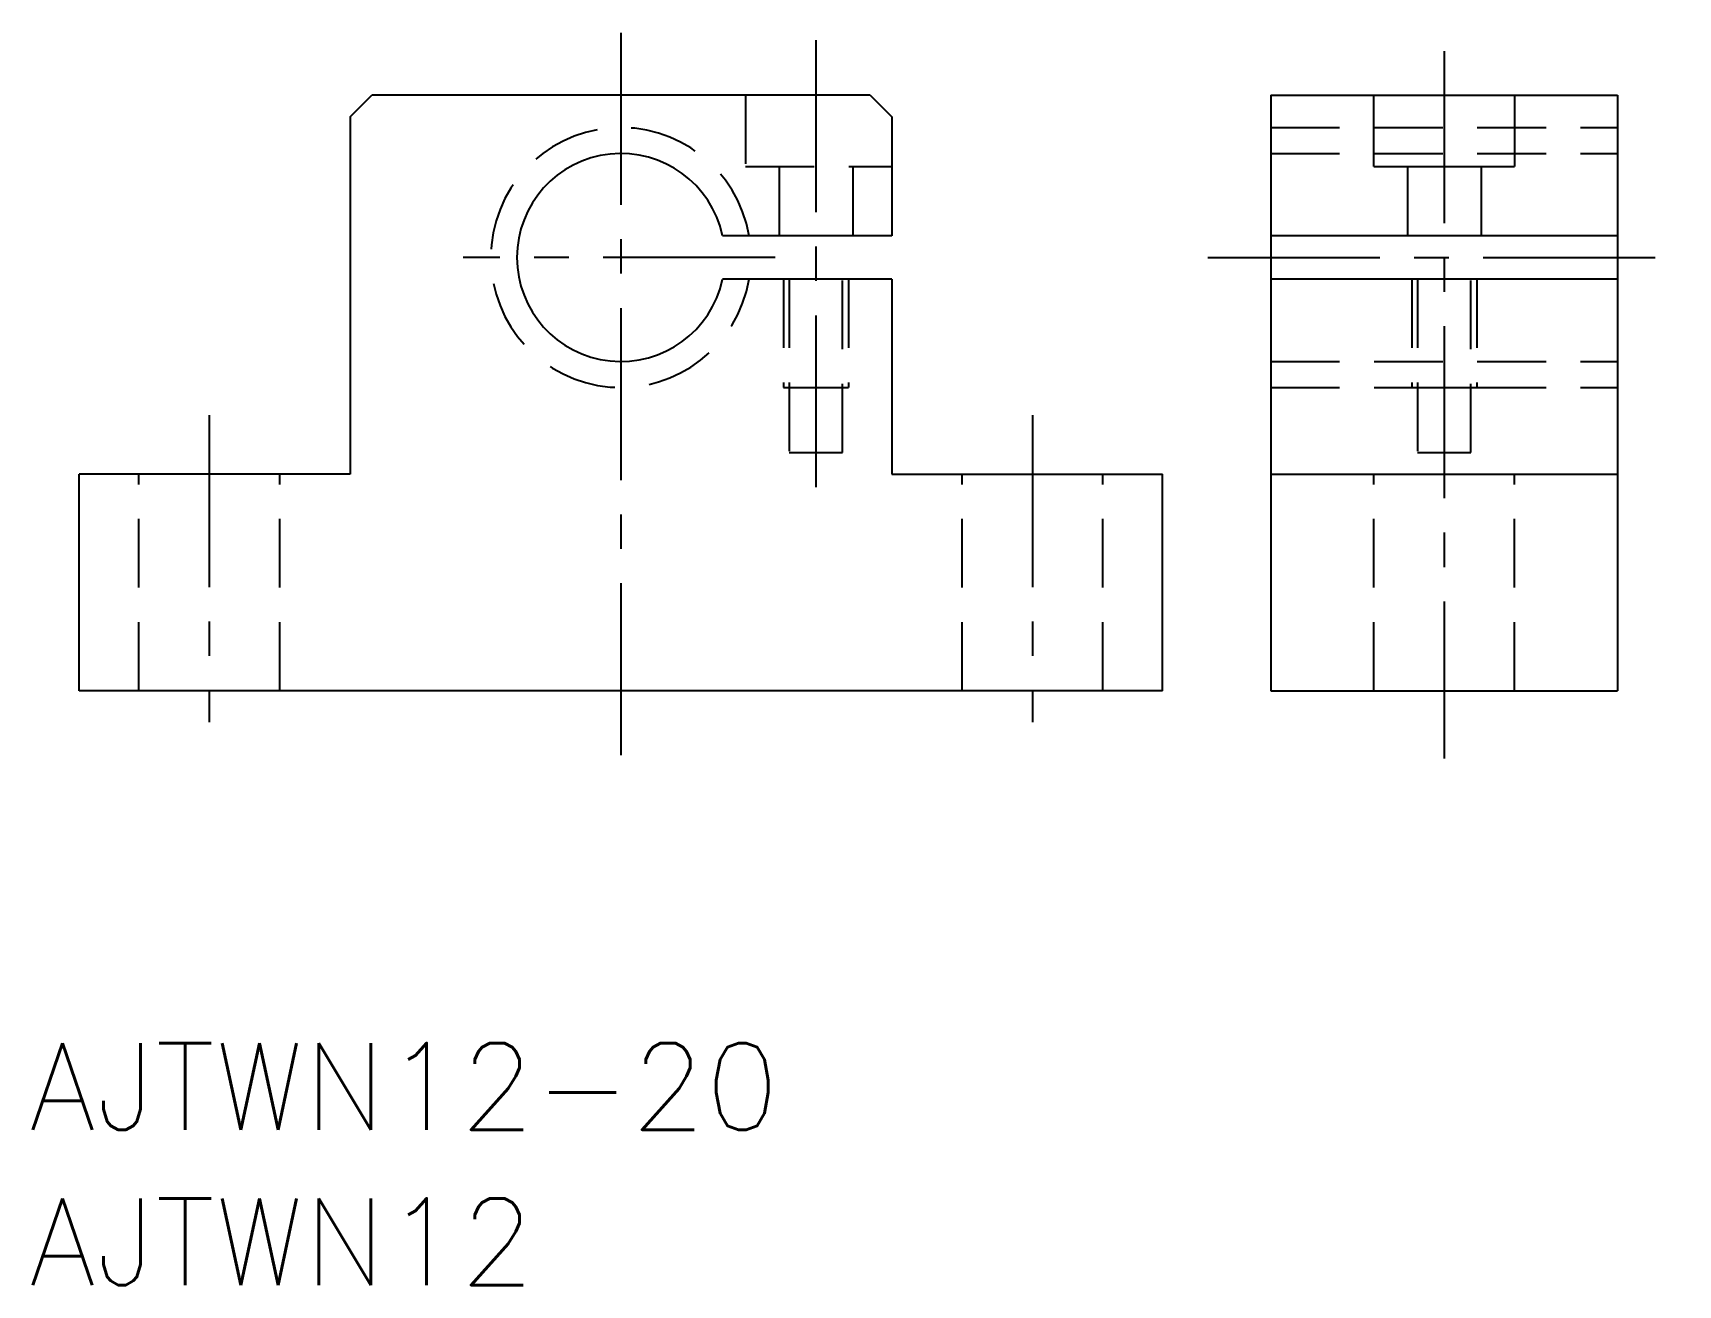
# Model space of a CAD drawing. Extents: x 28.6 to 104.6, y 109 to 166.8.
import ezdxf

# ---------------------------------------------------------------- set-up
doc = ezdxf.new("R2010")
doc.units = 0
doc.header["$LTSCALE"] = 0.25
doc.linetypes.add('CENTER', pattern=[50.8, 31.75, -6.35, 6.35, -6.35])
doc.linetypes.add('DASHED', pattern=[19.05, 12.7, -6.35])
doc.layers.get('0').update_dxf_attribs({"linetype": 'CONTINUOUS'})
doc.layers.add('CENTER', color=1, linetype='CENTER')
doc.styles.get("Standard").update_dxf_attribs({"font": 'txt.shx'})

msp = doc.modelspace()

# ---------------------------------------------------------------- linework, layer by layer
for p, q in [((43.265, 162.9), (44.265, 163.9)), ((67.265, 163.9), (44.265, 163.9)), ((67.265, 163.9), (44.265, 163.9)), ((67.265, 163.9), (68.265, 162.9)), ((85.765, 163.9), (85.765, 136.4)), ((85.765, 163.9), (101.765, 163.9)), ((90.515, 160.6), (90.515, 163.9)), ((97.015, 163.9), (97.015, 160.6)), ((101.765, 163.9), (101.765, 136.4)), ((43.265, 162.9), (43.265, 146.4)), ((68.265, 162.9), (68.265, 157.4)), ((90.515, 160.6), (97.015, 160.6)), ((68.265, 157.4), (60.46, 157.4)), ((101.765, 157.4), (85.765, 157.4)), ((68.265, 155.4), (60.46, 155.4)), ((68.265, 155.4), (68.265, 146.4)), ((101.765, 155.4), (85.765, 155.4)), ((43.265, 146.4), (30.765, 146.4)), ((30.765, 136.4), (30.765, 146.4)), ((68.265, 146.4), (80.765, 146.4)), ((80.765, 136.4), (80.765, 146.4)), ((85.765, 146.4), (101.765, 146.4)), ((80.765, 136.4), (30.765, 136.4)), ((55.765, 136.4), (55.765, 136.4)), ((68.265, 136.4), (68.265, 136.4)), ((85.765, 136.4), (101.765, 136.4))]:
    msp.add_line(p, q)
at = {"color": 3, "linetype": 'DASHED'}
for p, q in [((61.515, 163.9), (61.515, 160.6)), ((85.765, 162.4), (101.765, 162.4)), ((85.765, 161.2), (101.765, 161.2)), ((61.515, 160.6), (68.265, 160.6)), ((63.065, 160.6), (63.065, 157.4)), ((66.465, 160.6), (66.465, 157.4)), ((92.065, 160.6), (92.065, 157.4)), ((95.465, 160.6), (95.465, 157.4)), ((63.265, 155.4), (63.265, 150.4)), ((63.535, 155.4), (63.535, 147.4)), ((65.995, 147.4), (65.995, 155.4)), ((66.265, 155.4), (66.265, 150.4)), ((92.265, 155.4), (92.265, 150.4)), ((92.535, 155.4), (92.535, 147.4)), ((94.995, 147.4), (94.995, 155.4)), ((95.265, 155.4), (95.265, 150.4)), ((85.765, 151.6), (101.765, 151.6)), ((63.265, 150.4), (66.265, 150.4)), ((85.765, 150.4), (101.765, 150.4)), ((92.265, 150.4), (95.265, 150.4)), ((63.535, 147.4), (65.995, 147.4)), ((92.535, 147.4), (94.995, 147.4)), ((33.515, 136.4), (33.515, 146.4)), ((40.015, 136.4), (40.015, 146.4)), ((71.515, 136.4), (71.515, 146.4)), ((78.015, 136.4), (78.015, 146.4)), ((90.515, 136.4), (90.515, 146.4)), ((97.015, 136.4), (97.015, 146.4))]:
    msp.add_line(p, q, dxfattribs=at)
msp.add_arc((55.765, 156.4), 6, 9.59407, 350.40593, dxfattribs=at)
msp.add_arc((55.765, 156.4), 4.8, 12.0247, 347.9753)
at = {"layer": 'CENTER', "color": 1, "linetype": 'CENTER'}
for p, q in [((55.765, 166.767), (55.765, 133.275)), ((64.765, 166.43), (64.765, 145.339)), ((93.765, 165.926), (93.765, 133.275)), ((62.879, 156.4), (48.488, 156.4)), ((82.86, 156.4), (104.561, 156.4)), ((36.765, 149.126), (36.765, 134.955)), ((74.765, 149.126), (74.765, 134.955))]:
    msp.add_line(p, q, dxfattribs=at)

# ---------------------------------------------------------------- texts
for s, p in [('AJTWN12-20', (28.453, 116.138)), ('AJTWN12', (28.453, 108.97))]:
    msp.add_text(s, height=4).set_placement(p)

doc.saveas('drawing.dxf')
